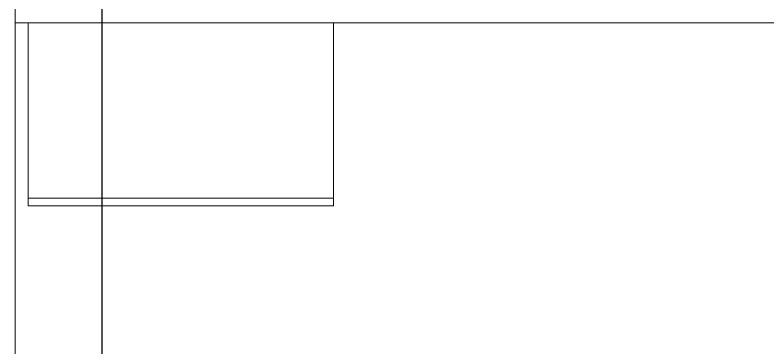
# Model space of a CAD drawing. Header units: metres. Extents: x -18745 to 220762, y -1579758 to -1356048.
# Drawn here: x 115278 to 117744, y -1401408 to -1400318 of the extents above; entities that cross this region are included whole.
import ezdxf

# ---------------------------------------------------------------- set-up
doc = ezdxf.new("R2010")
doc.units = ezdxf.units.M
doc.layers.get('0').update_dxf_attribs({"lineweight": 0})
for name, color, linetype, lineweight in [('A-100 - Copy$0$Aluminum', 8, 'Continuous', 0), ('A-100 - Copy$0$Medical Equipment and Furniture', 8, 'Continuous', 0), ('A-100 - Copy$0$Medical Equipment and Furniture1', 8, 'Continuous', 5), ('A-100 - Copy$0$Walls', 8, 'Continuous', 0)]:
    doc.layers.add(name, color=color, linetype=linetype, lineweight=lineweight)
doc.layers.add('A-100 - Copy$0$axes', color=8, linetype='Continuous')

# ---------------------------------------------------------------- blocks, each defined once
blk = doc.blocks.new('A-100 - Copy$0$CUPBOARD - GLASS TOP - LOCKABLE - 200x100x60')
at = {"layer": 'A-100 - Copy$0$Medical Equipment and Furniture1'}
blk.add_line((283.1819, -205.0074, 0), (284.1819, -205.0074, 0), dxfattribs=at)
at = {"layer": 'A-100 - Copy$0$Medical Equipment and Furniture1', "elevation": 0}
blk.add_lwpolyline([(284.1819, -204.4324), (283.1819, -204.4324), (283.1819, -205.0324), (284.1819, -205.0324)], close=True, dxfattribs=at)
blk = doc.blocks.new('A-100 - Copy')
at = {"layer": 'A-100 - Copy$0$Aluminum'}
blk.add_line((115278.3, -1400342.7, 0), (118933.6, -1400342.7, 0), dxfattribs=at)
at = {"layer": 'A-100 - Copy$0$axes'}
blk.add_line((115563.3, -1477297.4, 0), (115563.3, -1366771.9, 0), dxfattribs=at)
blk.add_line((115563.3, -1477297.4, 0), (115563.3, -1366771.9, 0), dxfattribs=at)
at = {"layer": 'A-100 - Copy$0$Walls'}
blk.add_line((115278.3, -1397352.7, 2.4), (115278.3, -1404022.7, -3.1), dxfattribs=at)
at = {"layer": 'A-100 - Copy$0$Medical Equipment and Furniture', "xscale": -1000, "yscale": 1000, "zscale": 1000}
blk.add_blockref('A-100 - Copy$0$CUPBOARD - GLASS TOP - LOCKABLE - 200x100x60', (399503.2, -1195910.3, -2.4), dxfattribs=at)

msp = doc.modelspace()

# ---------------------------------------------------------------- block references
msp.add_blockref('A-100 - Copy', (0, 0))

doc.saveas('drawing.dxf')
